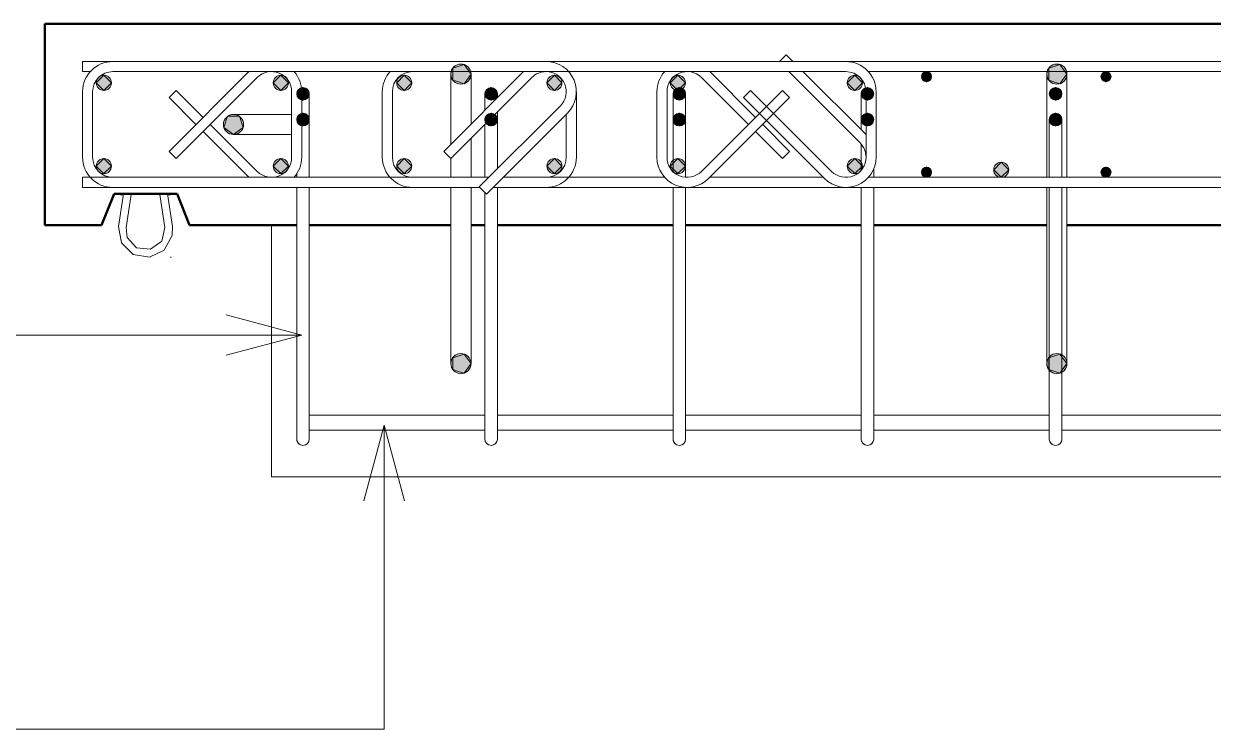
# Model space of a CAD drawing. Header units: millimetres. Extents: x -31655 to -5862, y 2843 to 78926.
# Drawn here: x -10614 to -9670, y 77673 to 78233 of the extents above; entities that cross this region are included whole.
import ezdxf

# ---------------------------------------------------------------- set-up
doc = ezdxf.new("R2010")
doc.units = ezdxf.units.MM
for name, color, linetype, lineweight in [('A-GENM', 13, 'Continuous', 18), ('A-WALL', 113, 'Continuous', 25), ('S-BEAM', 12, 'Continuous', 18), ('S-RBAR', 171, 'Continuous', 18), ('S-RBAR-IDEN', 171, 'Continuous', 9)]:
    doc.layers.add(name, color=color, linetype=linetype, lineweight=lineweight)

# ---------------------------------------------------------------- blocks, each defined once
blk = doc.blocks.new('loopbox down bent - Wire Loop-600440-Elevation Top1')
at = {"layer": 'A-GENM'}
for p, q in [((-30387.9, 78098.04), (-30391.72, 78071.96)), ((-30388.59, 78097.24), (-30388.59, 78098.04)), ((-30384.06, 78097.8), (-30385.63, 78097.99)), ((-30383.33, 78097.71), (-30384.06, 78097.8)), ((-30381.83, 78097.53), (-30381.76, 78098.04)), ((-30359.04, 78098.04), (-30358.95, 78097.46)), ((-30349.07, 78071.96), (-30352.89, 78098.04)), ((-30352.19, 78098.04), (-30352.19, 78097.24)), ((-30390.19, 78097.24), (-30388.59, 78097.24)), ((-30385.7, 78071.08), (-30381.82, 78097.53)), ((-30381.83, 78097.53), (-30383.33, 78097.71)), ((-30358.95, 78097.46), (-30355.09, 78071.08)), ((-30352.19, 78097.24), (-30350.59, 78097.24)), ((-30350.19, 78047.2), (-30350.19, 78048))]:
    blk.add_line(p, q, dxfattribs=at)
at = {"layer": 'A-GENM', "flags": 128}
for points in [[(-30391.72, 78071.96), (-30389.57, 78059), (-30380.3, 78049.7), (-30367.35, 78047.5), (-30355.53, 78053.23), (-30349.23, 78064.76), (-30349.07, 78071.96)], [(-30355.09, 78071.08), (-30357.5, 78060.29), (-30366.51, 78053.87), (-30377.5, 78055.1), (-30384.85, 78063.35), (-30385.7, 78071.08)]]:
    blk.add_lwpolyline(points, dxfattribs=at)
at = {"layer": 'A-GENM'}
for centre, start, end in [((-30390.19, 78098.44), 202.2055, 270), ((-30350.59, 78098.44), 270, 337.79451)]:
    blk.add_arc(centre, 1.2, start, end, dxfattribs=at)
blk = doc.blocks.new('M_Rectangular Corbel - M_Rectangular Corbel-5472199-Elevation Top1')
at = {"layer": 'S-BEAM'}
for q in [(-30270.39, 78073.04), (-26630.39, 77873.04)]:
    blk.add_line((-30270.39, 77873.04), q, dxfattribs=at)

msp = doc.modelspace()

# ---------------------------------------------------------------- hatches: boundary and pattern name
at = {"layer": 'S-RBAR'}
h = msp.add_hatch(color=256, dxfattribs=at)
edge = h.paths.add_edge_path()
edge.add_arc((-10266.79793, 78193.04259), 8, 0, 360)
for points in [[(-10264.32579, 78185.43413), (-10258.79793, 78193.04259), (-10264.32579, 78200.65104), (-10273.27007, 78197.74487), (-10273.27007, 78188.3403), (-10268.63819, 78186.83532)], [(-9897.19088, 78187.04259), (-9893.19088, 78191.04259), (-9897.19088, 78195.04259), (-9901.19088, 78191.04259)], [(-9791.2245, 78185.43413), (-9785.69664, 78193.04259), (-9791.2245, 78200.65104), (-9800.16878, 78197.74487), (-9800.16878, 78188.3403)], [(-9754.71617, 78187.04259), (-9750.71617, 78191.04259), (-9754.71617, 78195.04259), (-9758.71617, 78191.04259)], [(-10550.26195, 78180.11365), (-10544.26195, 78186.11365), (-10550.26195, 78192.11365), (-10556.26195, 78186.11365), (-10553.17179, 78183.02349)], [(-10409.78353, 78180.11365), (-10403.78353, 78186.11365), (-10409.78353, 78192.11365), (-10415.78353, 78186.11365), (-10412.69337, 78183.02349)], [(-10311.8051, 78180.11365), (-10305.8051, 78186.11365), (-10311.8051, 78192.11365), (-10317.8051, 78186.11365), (-10314.71494, 78183.02349)], [(-10192.57667, 78180.11365), (-10186.57667, 78186.11365), (-10192.57667, 78192.11365), (-10198.57667, 78186.11365), (-10194.11967, 78181.65665)], [(-10094.59824, 78180.11365), (-10088.59824, 78186.11365), (-10094.59824, 78192.11365), (-10100.59824, 78186.11365), (-10097.50809, 78183.02349)], [(-9954.11982, 78180.11365), (-9948.11982, 78186.11365), (-9954.11982, 78192.11365), (-9960.11982, 78186.11365), (-9957.02966, 78183.02349)], [(-10392.19088, 78172.36394), (-10387.19088, 78177.36394), (-10392.19088, 78182.36394), (-10397.19088, 78177.36394)], [(-10242.81588, 78172.36394), (-10237.81588, 78177.36394), (-10242.81588, 78182.36394), (-10247.81588, 78177.36394)], [(-10093.44088, 78172.36394), (-10088.44088, 78177.36394), (-10093.44088, 78182.36394), (-10098.44088, 78177.36394)], [(-9944.06588, 78172.36394), (-9939.06588, 78177.36394), (-9944.06588, 78182.36394), (-9949.06588, 78177.36394)], [(-9794.69088, 78172.36394), (-9789.69088, 78177.36394), (-9794.69088, 78182.36394), (-9799.69088, 78177.36394)], [(-10447.31987, 78145.04259), (-10439.71142, 78150.57045), (-10442.61759, 78159.51472), (-10452.02216, 78159.51472), (-10454.92833, 78150.57045)], [(-10392.19088, 78151.90658), (-10387.19088, 78156.90658), (-10392.19088, 78161.90658), (-10397.19088, 78156.90658)], [(-10242.81588, 78151.90658), (-10237.81588, 78156.90658), (-10242.81588, 78161.90658), (-10247.81588, 78156.90658)], [(-10093.44088, 78151.90658), (-10088.44088, 78156.90658), (-10093.44088, 78161.90658), (-10098.44088, 78156.90658)], [(-9944.06588, 78151.90658), (-9939.06588, 78156.90658), (-9944.06588, 78161.90658), (-9949.06588, 78156.90658)], [(-9794.69088, 78151.90658), (-9789.69088, 78156.90658), (-9794.69088, 78161.90658), (-9799.69088, 78156.90658)], [(-10550.26195, 78113.97152), (-10544.26195, 78119.97152), (-10550.26195, 78125.97152), (-10556.26195, 78119.97152), (-10551.24965, 78114.95922)], [(-10409.78353, 78113.97152), (-10403.78353, 78119.97152), (-10409.78353, 78125.97152), (-10415.78353, 78119.97152)], [(-10311.8051, 78113.97152), (-10305.8051, 78119.97152), (-10311.8051, 78125.97152), (-10317.8051, 78119.97152)], [(-10192.57667, 78113.97152), (-10186.57667, 78119.97152), (-10192.57667, 78125.97152), (-10198.57667, 78119.97152), (-10194.11967, 78115.51452)], [(-10094.59824, 78113.97152), (-10088.59824, 78119.97152), (-10094.59824, 78125.97152), (-10100.59824, 78119.97152)], [(-9954.11982, 78113.97152), (-9948.11982, 78119.97152), (-9954.11982, 78125.97152), (-9960.11982, 78119.97152)], [(-9897.19088, 78111.04259), (-9893.19088, 78115.04259), (-9897.19088, 78119.04259), (-9901.19088, 78115.04259)], [(-9837.86982, 78111.04259), (-9831.86982, 78117.04259), (-9837.86982, 78123.04259), (-9843.86982, 78117.04259)], [(-9754.71617, 78111.04259), (-9750.71617, 78115.04259), (-9754.71617, 78119.04259), (-9758.71617, 78115.04259)], [(-10264.32579, 77955.43413), (-10258.79793, 77963.04259), (-10264.32579, 77970.65104), (-10273.27007, 77967.74487), (-10273.27007, 77958.3403), (-10268.63819, 77956.83532)], [(-9791.2245, 77955.43413), (-9785.69664, 77963.04259), (-9791.2245, 77970.65104), (-9800.16878, 77967.74487), (-9800.16878, 77958.3403)]]:
    msp.add_hatch(color=256, dxfattribs=at).paths.add_polyline_path(points)
h = msp.add_hatch(color=256, dxfattribs=at)
edge = h.paths.add_edge_path()
edge.add_arc((-9897.19088, 78191.04259), 4, 0, 360)
h = msp.add_hatch(color=256, dxfattribs=at)
edge = h.paths.add_edge_path()
edge.add_arc((-9793.69664, 78193.04259), 8, 0, 360)
h = msp.add_hatch(color=256, dxfattribs=at)
edge = h.paths.add_edge_path()
edge.add_arc((-9754.71617, 78191.04259), 4, 0, 360)
h = msp.add_hatch(color=256, dxfattribs=at)
edge = h.paths.add_edge_path()
edge.add_arc((-10550.26195, 78186.11365), 6, 0, 360)
h = msp.add_hatch(color=256, dxfattribs=at)
edge = h.paths.add_edge_path()
edge.add_arc((-10409.78353, 78186.11365), 6, 0, 360)
h = msp.add_hatch(color=256, dxfattribs=at)
edge = h.paths.add_edge_path()
edge.add_arc((-10311.8051, 78186.11365), 6, 0, 360)
h = msp.add_hatch(color=256, dxfattribs=at)
edge = h.paths.add_edge_path()
edge.add_arc((-10192.57667, 78186.11365), 6, 0, 360)
h = msp.add_hatch(color=256, dxfattribs=at)
edge = h.paths.add_edge_path()
edge.add_arc((-10094.59824, 78186.11365), 6, 0, 360)
h = msp.add_hatch(color=256, dxfattribs=at)
edge = h.paths.add_edge_path()
edge.add_arc((-9954.11982, 78186.11365), 6, 0, 360)
h = msp.add_hatch(color=256, dxfattribs=at)
edge = h.paths.add_edge_path()
edge.add_arc((-10392.19088, 78177.36394), 5, 0, 360)
h = msp.add_hatch(color=256, dxfattribs=at)
edge = h.paths.add_edge_path()
edge.add_arc((-10242.81588, 78177.36394), 5, 0, 360)
h = msp.add_hatch(color=256, dxfattribs=at)
edge = h.paths.add_edge_path()
edge.add_arc((-10093.44088, 78177.36394), 5, 0, 360)
h = msp.add_hatch(color=256, dxfattribs=at)
edge = h.paths.add_edge_path()
edge.add_arc((-9944.06588, 78177.36394), 5, 0, 360)
h = msp.add_hatch(color=256, dxfattribs=at)
edge = h.paths.add_edge_path()
edge.add_arc((-9794.69088, 78177.36394), 5, 0, 360)
h = msp.add_hatch(color=256, dxfattribs=at)
edge = h.paths.add_edge_path()
edge.add_arc((-10447.31987, 78153.04259), 8, 0, 360)
h = msp.add_hatch(color=256, dxfattribs=at)
edge = h.paths.add_edge_path()
edge.add_arc((-10392.19088, 78156.90658), 5, 0, 360)
h = msp.add_hatch(color=256, dxfattribs=at)
edge = h.paths.add_edge_path()
edge.add_arc((-10242.81588, 78156.90658), 5, 0, 360)
h = msp.add_hatch(color=256, dxfattribs=at)
edge = h.paths.add_edge_path()
edge.add_arc((-10093.44088, 78156.90658), 5, 0, 360)
h = msp.add_hatch(color=256, dxfattribs=at)
edge = h.paths.add_edge_path()
edge.add_arc((-9944.06588, 78156.90658), 5, 0, 360)
h = msp.add_hatch(color=256, dxfattribs=at)
edge = h.paths.add_edge_path()
edge.add_arc((-9794.69088, 78156.90658), 5, 0, 360)
h = msp.add_hatch(color=256, dxfattribs=at)
edge = h.paths.add_edge_path()
edge.add_arc((-10550.26195, 78119.97152), 6, 0, 360)
h = msp.add_hatch(color=256, dxfattribs=at)
edge = h.paths.add_edge_path()
edge.add_arc((-10409.78353, 78119.97152), 6, 0, 360)
h = msp.add_hatch(color=256, dxfattribs=at)
edge = h.paths.add_edge_path()
edge.add_arc((-10311.8051, 78119.97152), 6, 0, 360)
h = msp.add_hatch(color=256, dxfattribs=at)
edge = h.paths.add_edge_path()
edge.add_arc((-10192.57667, 78119.97152), 6, 0, 360)
h = msp.add_hatch(color=256, dxfattribs=at)
edge = h.paths.add_edge_path()
edge.add_arc((-10094.59824, 78119.97152), 6, 0, 360)
h = msp.add_hatch(color=256, dxfattribs=at)
edge = h.paths.add_edge_path()
edge.add_arc((-9954.11982, 78119.97152), 6, 0, 360)
h = msp.add_hatch(color=256, dxfattribs=at)
edge = h.paths.add_edge_path()
edge.add_arc((-9897.19088, 78115.04259), 4, 0, 360)
h = msp.add_hatch(color=256, dxfattribs=at)
edge = h.paths.add_edge_path()
edge.add_arc((-9837.86982, 78117.04259), 6, 0, 360)
h = msp.add_hatch(color=256, dxfattribs=at)
edge = h.paths.add_edge_path()
edge.add_arc((-9754.71617, 78115.04259), 4, 0, 360)
h = msp.add_hatch(color=256, dxfattribs=at)
edge = h.paths.add_edge_path()
edge.add_arc((-10266.79793, 77963.04259), 8, 0, 360)
h = msp.add_hatch(color=256, dxfattribs=at)
edge = h.paths.add_edge_path()
edge.add_arc((-9793.69664, 77963.04259), 8, 0, 360)

# ---------------------------------------------------------------- linework, layer by layer
at = {"layer": 'A-WALL', "lineweight": 50}
for p, q in [((-6597.19088, 78233.04259), (-10597.19088, 78233.04259)), ((-10597.19088, 78233.04259), (-10597.19088, 78073.04259)), ((-10552.19088, 78073.04259), (-10542.19088, 78098.04259)), ((-10542.19088, 78098.04259), (-10492.19088, 78098.04259)), ((-10492.19088, 78098.04259), (-10482.19088, 78073.04259)), ((-10597.19088, 78073.04259), (-10552.19088, 78073.04259)), ((-10482.19088, 78073.04259), (-10397.19088, 78073.04259)), ((-10387.19088, 78073.04259), (-10274.79793, 78073.04259)), ((-10258.79793, 78073.04259), (-10247.81588, 78073.04259)), ((-10237.81588, 78073.04259), (-10098.44088, 78073.04259)), ((-10088.44088, 78073.04259), (-9949.06588, 78073.04259)), ((-9939.06588, 78073.04259), (-9801.69664, 78073.04259)), ((-9785.69664, 78073.04259), (-9650.31588, 78073.04259))]:
    msp.add_line(p, q, dxfattribs=at)
at = {"layer": 'S-RBAR'}
for p, q in [((-10567.19088, 78203.04259), (-10543.19088, 78203.04259)), ((-10567.19088, 78195.04259), (-10567.19088, 78203.04259)), ((-10543.19088, 78203.04259), (-9961.19088, 78203.04259)), ((-10013.88432, 78203.04259), (-10008.56704, 78208.35987)), ((-10008.56704, 78208.35987), (-10003.24976, 78203.04259)), ((-9961.19088, 78203.04259), (-6627.19088, 78203.04259)), ((-10567.19088, 78195.04259), (-10560.90619, 78195.04259)), ((-10543.19088, 78195.04259), (-9961.19088, 78195.04259)), ((-10498.50816, 78131.66643), (-10435.13201, 78195.04259)), ((-10280.47343, 78131.66643), (-10217.09727, 78195.04259)), ((-10274.79793, 78153.04259), (-10274.79793, 78193.04259)), ((-10264.32579, 78200.65104), (-10273.27007, 78197.74487)), ((-10273.27007, 78197.74487), (-10273.27007, 78188.3403)), ((-10258.79793, 78193.04259), (-10264.32579, 78200.65104)), ((-10264.32579, 78185.43413), (-10258.79793, 78193.04259)), ((-10258.79793, 78153.35605), (-10258.79793, 78193.04259)), ((-10032.90661, 78158.69944), (-10069.24976, 78195.04259)), ((-10006.56347, 78195.04259), (-9949.87718, 78138.35629)), ((-9995.24976, 78195.04259), (-9945.19088, 78144.98371)), ((-9943.47558, 78195.04259), (-6627.19088, 78195.04259)), ((-9897.19088, 78195.04259), (-9901.19088, 78191.04259)), ((-9893.19088, 78191.04259), (-9897.19088, 78195.04259)), ((-9801.69664, 78153.04259), (-9801.69664, 78193.04259)), ((-9791.2245, 78200.65104), (-9800.16878, 78197.74487)), ((-9800.16878, 78197.74487), (-9800.16878, 78188.3403)), ((-9785.69664, 78193.04259), (-9791.2245, 78200.65104)), ((-9791.2245, 78185.43413), (-9785.69664, 78193.04259)), ((-9785.69664, 78153.04259), (-9785.69664, 78193.04259)), ((-9754.71617, 78195.04259), (-9758.71617, 78191.04259)), ((-9750.71617, 78191.04259), (-9754.71617, 78195.04259)), ((-10550.26195, 78192.11365), (-10556.26195, 78186.11365)), ((-10556.26195, 78186.11365), (-10553.17179, 78183.02349)), ((-10553.17179, 78183.02349), (-10550.26195, 78180.11365)), ((-10544.26195, 78186.11365), (-10550.26195, 78192.11365)), ((-10550.26195, 78180.11365), (-10544.26195, 78186.11365)), ((-10492.85131, 78126.00958), (-10428.50459, 78190.35629)), ((-10409.78353, 78192.11365), (-10415.78353, 78186.11365)), ((-10415.78353, 78186.11365), (-10412.69337, 78183.02349)), ((-10412.69337, 78183.02349), (-10409.78353, 78180.11365)), ((-10403.78353, 78186.11365), (-10409.78353, 78192.11365)), ((-10409.78353, 78180.11365), (-10403.78353, 78186.11365)), ((-10311.8051, 78192.11365), (-10317.8051, 78186.11365)), ((-10317.8051, 78186.11365), (-10314.71494, 78183.02349)), ((-10314.71494, 78183.02349), (-10311.8051, 78180.11365)), ((-10305.8051, 78186.11365), (-10311.8051, 78192.11365)), ((-10311.8051, 78180.11365), (-10305.8051, 78186.11365)), ((-10274.81657, 78126.00958), (-10210.46986, 78190.35629)), ((-10273.27007, 78188.3403), (-10268.63819, 78186.83532)), ((-10268.63819, 78186.83532), (-10264.32579, 78185.43413)), ((-10192.57667, 78192.11365), (-10198.57667, 78186.11365)), ((-10198.57667, 78186.11365), (-10194.11967, 78181.65665)), ((-10186.57667, 78186.11365), (-10192.57667, 78192.11365)), ((-10192.57667, 78180.11365), (-10186.57667, 78186.11365)), ((-10094.59824, 78192.11365), (-10100.59824, 78186.11365)), ((-10100.59824, 78186.11365), (-10097.50809, 78183.02349)), ((-10097.50809, 78183.02349), (-10094.59824, 78180.11365)), ((-10088.59824, 78186.11365), (-10094.59824, 78192.11365)), ((-10094.59824, 78180.11365), (-10088.59824, 78186.11365)), ((-10038.56347, 78153.04259), (-10075.87718, 78190.35629)), ((-9954.11982, 78192.11365), (-9960.11982, 78186.11365)), ((-9960.11982, 78186.11365), (-9957.02966, 78183.02349)), ((-9957.02966, 78183.02349), (-9954.11982, 78180.11365)), ((-9948.11982, 78186.11365), (-9954.11982, 78192.11365)), ((-9954.11982, 78180.11365), (-9948.11982, 78186.11365)), ((-9901.19088, 78191.04259), (-9897.19088, 78187.04259)), ((-9897.19088, 78187.04259), (-9893.19088, 78191.04259)), ((-9800.16878, 78188.3403), (-9791.2245, 78185.43413)), ((-9758.71617, 78191.04259), (-9754.71617, 78187.04259)), ((-9754.71617, 78187.04259), (-9750.71617, 78191.04259)), ((-10567.19088, 78127.04259), (-10567.19088, 78179.04259)), ((-10559.19088, 78127.04259), (-10559.19088, 78179.04259)), ((-10492.85131, 78180.07559), (-10498.50816, 78174.41874)), ((-10477.13201, 78153.04259), (-10498.50816, 78174.41874)), ((-10471.47516, 78158.69944), (-10492.85131, 78180.07559)), ((-10401.19088, 78179.04259), (-10401.19088, 78127.04259)), ((-10392.19088, 78182.36394), (-10397.19088, 78177.36394)), ((-10397.19088, 78177.36394), (-10392.19088, 78172.36394)), ((-10393.19088, 78179.04259), (-10393.19088, 78127.04259)), ((-10387.19088, 78177.36394), (-10392.19088, 78182.36394)), ((-10392.19088, 78172.36394), (-10387.19088, 78177.36394)), ((-10387.19088, 78157.09232), (-10387.19088, 78177.36394)), ((-10329.19088, 78127.04259), (-10329.19088, 78179.04259)), ((-10321.19088, 78127.04259), (-10321.19088, 78179.04259)), ((-10242.81588, 78182.36394), (-10247.81588, 78177.36394)), ((-10247.81588, 78164.37109), (-10247.81588, 78177.36394)), ((-10247.81588, 78177.36394), (-10242.81588, 78172.36394)), ((-10237.81588, 78177.36394), (-10242.81588, 78182.36394)), ((-10242.81588, 78172.36394), (-10237.81588, 78177.36394)), ((-10237.81588, 78174.59362), (-10237.81588, 78177.36394)), ((-10194.11967, 78181.65665), (-10192.57667, 78180.11365)), ((-10175.15615, 78179.04259), (-10175.15615, 78127.04259)), ((-10111.19088, 78179.04259), (-10111.19088, 78127.04259)), ((-10103.19088, 78179.04259), (-10103.19088, 78127.04259)), ((-10093.44088, 78182.36394), (-10098.44088, 78177.36394)), ((-10098.44088, 78157.09232), (-10098.44088, 78177.36394)), ((-10098.44088, 78177.36394), (-10093.44088, 78172.36394)), ((-10088.44088, 78177.36394), (-10093.44088, 78182.36394)), ((-10093.44088, 78172.36394), (-10088.44088, 78177.36394)), ((-10088.44088, 78157.09232), (-10088.44088, 78177.36394)), ((-10075.87718, 78115.72888), (-10011.53046, 78180.07559)), ((-10070.22032, 78110.07202), (-10005.8736, 78174.41874)), ((-10036.85131, 78180.07559), (-10042.50816, 78174.41874)), ((-9978.16145, 78110.07202), (-10042.50816, 78174.41874)), ((-9972.50459, 78115.72888), (-10036.85131, 78180.07559)), ((-10005.8736, 78174.41874), (-10011.53046, 78180.07559)), ((-9944.06588, 78182.36394), (-9949.06588, 78177.36394)), ((-9949.06588, 78157.09232), (-9949.06588, 78177.36394)), ((-9949.06588, 78177.36394), (-9944.06588, 78172.36394)), ((-9945.19088, 78179.04259), (-9945.19088, 78127.04259)), ((-9939.06588, 78177.36394), (-9944.06588, 78182.36394)), ((-9944.06588, 78172.36394), (-9939.06588, 78177.36394)), ((-9937.19088, 78179.04259), (-9937.19088, 78127.04259)), ((-9794.69088, 78182.36394), (-9799.69088, 78177.36394)), ((-9799.69088, 78177.36394), (-9794.69088, 78172.36394)), ((-9789.69088, 78177.36394), (-9794.69088, 78182.36394)), ((-9794.69088, 78172.36394), (-9789.69088, 78177.36394)), ((-10187.87718, 78167.72888), (-10252.22389, 78103.38216)), ((-10452.02216, 78159.51472), (-10454.92833, 78150.57045)), ((-10442.61759, 78159.51472), (-10452.02216, 78159.51472)), ((-10447.31987, 78161.04259), (-10446.64065, 78161.04259)), ((-10446.64065, 78161.04259), (-10403.80134, 78161.04259)), ((-10439.71142, 78150.57045), (-10442.61759, 78159.51472)), ((-10403.12212, 78161.04259), (-10403.80134, 78161.04259)), ((-10392.19088, 78161.90658), (-10397.19088, 78156.90658)), ((-10397.19088, 78156.90658), (-10392.19088, 78151.90658)), ((-10387.19088, 78156.90658), (-10392.19088, 78161.90658)), ((-10392.19088, 78151.90658), (-10387.19088, 78156.90658)), ((-10387.19088, 78156.90658), (-10387.19088, 78131.90658)), ((-10242.81588, 78161.90658), (-10247.81588, 78156.90658)), ((-10247.81588, 78156.90658), (-10242.81588, 78151.90658)), ((-10182.22032, 78162.07202), (-10246.56704, 78097.72531)), ((-10237.81588, 78156.90658), (-10242.81588, 78161.90658)), ((-10242.81588, 78151.90658), (-10237.81588, 78156.90658)), ((-10237.81588, 78157.09232), (-10237.81588, 78163.14687)), ((-10237.81588, 78156.90658), (-10237.81588, 78131.90658)), ((-10183.15615, 78161.1362), (-10183.15615, 78127.04259)), ((-10093.44088, 78161.90658), (-10098.44088, 78156.90658)), ((-10098.44088, 78156.90658), (-10098.44088, 78131.90658)), ((-10098.44088, 78156.90658), (-10093.44088, 78151.90658)), ((-10088.44088, 78156.90658), (-10093.44088, 78161.90658)), ((-10093.44088, 78151.90658), (-10088.44088, 78156.90658)), ((-10088.44088, 78156.90658), (-10088.44088, 78131.90658)), ((-9944.06588, 78161.90658), (-9949.06588, 78156.90658)), ((-9949.06588, 78156.90658), (-9949.06588, 78149.45921)), ((-9949.06588, 78156.90658), (-9944.06588, 78151.90658)), ((-9939.06588, 78156.90658), (-9944.06588, 78161.90658)), ((-9944.06588, 78151.90658), (-9939.06588, 78156.90658)), ((-9794.69088, 78161.90658), (-9799.69088, 78156.90658)), ((-9799.69088, 78156.90658), (-9799.69088, 78131.90658)), ((-9799.69088, 78156.90658), (-9794.69088, 78151.90658)), ((-9789.69088, 78156.90658), (-9794.69088, 78161.90658)), ((-9794.69088, 78151.90658), (-9789.69088, 78156.90658)), ((-9789.69088, 78156.90658), (-9789.69088, 78131.90658)), ((-10435.13201, 78111.04259), (-10471.47516, 78147.38573)), ((-10428.50459, 78115.72888), (-10465.8183, 78153.04259)), ((-10454.92833, 78150.57045), (-10447.31987, 78145.04259)), ((-10447.31987, 78145.04259), (-10439.71142, 78150.57045)), ((-10447.31987, 78145.04259), (-10446.64065, 78145.04259)), ((-10446.64065, 78145.04259), (-10403.80134, 78145.04259)), ((-10403.12212, 78145.04259), (-10403.80134, 78145.04259)), ((-10274.79793, 78137.34193), (-10274.79793, 78153.04259)), ((-10247.81588, 78153.15547), (-10247.81588, 78131.90658)), ((-10011.53046, 78126.00958), (-10032.90661, 78147.38573)), ((-10005.8736, 78131.66643), (-10027.24976, 78153.04259)), ((-9801.69664, 78111.04259), (-9801.69664, 78153.04259)), ((-9785.69664, 78111.04259), (-9785.69664, 78153.04259)), ((-10258.79793, 78111.04259), (-10258.79793, 78142.02822)), ((-9949.06588, 78137.50561), (-9949.06588, 78131.90658)), ((-10492.85131, 78126.00958), (-10498.50816, 78131.66643)), ((-10387.19088, 78131.90658), (-10387.19088, 78111.04259)), ((-10274.81657, 78126.00958), (-10280.47343, 78131.66643)), ((-10247.81588, 78131.90658), (-10247.81588, 78111.04259)), ((-10237.81588, 78131.90658), (-10237.81588, 78117.79017)), ((-10098.44088, 78131.90658), (-10098.44088, 78115.67999)), ((-10088.44088, 78131.90658), (-10088.44088, 78111.20715)), ((-10005.8736, 78131.66643), (-10011.53046, 78126.00958)), ((-9949.06588, 78131.90658), (-9949.06588, 78116.78617)), ((-9799.69088, 78131.90658), (-9799.69088, 78111.04259)), ((-9789.69088, 78131.90658), (-9789.69088, 78111.04259)), ((-10550.26195, 78125.97152), (-10556.26195, 78119.97152)), ((-10556.26195, 78119.97152), (-10551.24965, 78114.95922)), ((-10544.26195, 78119.97152), (-10550.26195, 78125.97152)), ((-10550.26195, 78113.97152), (-10544.26195, 78119.97152)), ((-10409.78353, 78125.97152), (-10415.78353, 78119.97152)), ((-10415.78353, 78119.97152), (-10409.78353, 78113.97152)), ((-10403.78353, 78119.97152), (-10409.78353, 78125.97152)), ((-10409.78353, 78113.97152), (-10403.78353, 78119.97152)), ((-10311.8051, 78125.97152), (-10317.8051, 78119.97152)), ((-10317.8051, 78119.97152), (-10311.8051, 78113.97152)), ((-10305.8051, 78119.97152), (-10311.8051, 78125.97152)), ((-10311.8051, 78113.97152), (-10305.8051, 78119.97152)), ((-10274.79793, 78111.04259), (-10274.79793, 78126.00958)), ((-10192.57667, 78125.97152), (-10198.57667, 78119.97152)), ((-10198.57667, 78119.97152), (-10194.11967, 78115.51452)), ((-10186.57667, 78119.97152), (-10192.57667, 78125.97152)), ((-10192.57667, 78113.97152), (-10186.57667, 78119.97152)), ((-10094.59824, 78125.97152), (-10100.59824, 78119.97152)), ((-10100.59824, 78119.97152), (-10094.59824, 78113.97152)), ((-10088.59824, 78119.97152), (-10094.59824, 78125.97152)), ((-10094.59824, 78113.97152), (-10088.59824, 78119.97152)), ((-9954.11982, 78125.97152), (-9960.11982, 78119.97152)), ((-9960.11982, 78119.97152), (-9954.11982, 78113.97152)), ((-9948.11982, 78119.97152), (-9954.11982, 78125.97152)), ((-9954.11982, 78113.97152), (-9948.11982, 78119.97152)), ((-9939.06588, 78118.27857), (-9939.06588, 78111.04259)), ((-9897.19088, 78119.04259), (-9901.19088, 78115.04259)), ((-9893.19088, 78115.04259), (-9897.19088, 78119.04259)), ((-9837.86982, 78123.04259), (-9843.86982, 78117.04259)), ((-9843.86982, 78117.04259), (-9837.86982, 78111.04259)), ((-9831.86982, 78117.04259), (-9837.86982, 78123.04259)), ((-9837.86982, 78111.04259), (-9831.86982, 78117.04259)), ((-9754.71617, 78119.04259), (-9758.71617, 78115.04259)), ((-9750.71617, 78115.04259), (-9754.71617, 78119.04259)), ((-10567.19088, 78111.04259), (-10244.56347, 78111.04259)), ((-10567.19088, 78103.04259), (-10567.19088, 78111.04259)), ((-10551.24965, 78114.95922), (-10550.26195, 78113.97152)), ((-10244.56347, 78111.04259), (-10543.19088, 78111.04259)), ((-10397.19088, 78114.02006), (-10397.19088, 78111.04259)), ((-10244.56347, 78111.04259), (-10305.19088, 78111.04259)), ((-10199.15615, 78111.04259), (-10233.24976, 78111.04259)), ((-10104.90619, 78111.04259), (-10233.24976, 78111.04259)), ((-10233.24976, 78111.04259), (-10104.90619, 78111.04259)), ((-10194.11967, 78115.51452), (-10192.57667, 78113.97152)), ((-9979.13201, 78111.04259), (-10069.24976, 78111.04259)), ((-10069.24976, 78111.04259), (-9979.13201, 78111.04259)), ((-9943.47558, 78111.04259), (-6794.90619, 78111.04259)), ((-9901.19088, 78115.04259), (-9897.19088, 78111.04259)), ((-9897.19088, 78111.04259), (-9893.19088, 78115.04259)), ((-9758.71617, 78115.04259), (-9754.71617, 78111.04259)), ((-9754.71617, 78111.04259), (-9750.71617, 78115.04259)), ((-10567.19088, 78103.04259), (-10251.88432, 78103.04259)), ((-10251.88432, 78103.04259), (-10543.19088, 78103.04259)), ((-10397.19088, 78103.04259), (-10397.19088, 77928.04259)), ((-10387.19088, 78103.04259), (-10387.19088, 77928.04259)), ((-10251.88432, 78103.04259), (-10305.19088, 78103.04259)), ((-10274.79793, 78003.04259), (-10274.79793, 78103.04259)), ((-10258.79793, 78003.04259), (-10258.79793, 78103.04259)), ((-10252.22389, 78103.38216), (-10246.56704, 78097.72531)), ((-10247.81588, 78098.97415), (-10247.81588, 77928.04259)), ((-10199.15615, 78103.04259), (-10241.24976, 78103.04259)), ((-9961.19088, 78103.04259), (-10241.24976, 78103.04259)), ((-10241.24976, 78103.04259), (-6627.19088, 78103.04259)), ((-10237.81588, 78103.04259), (-10237.81588, 77928.04259)), ((-10098.44088, 78103.04259), (-10098.44088, 77928.04259)), ((-10088.44088, 78103.04259), (-10088.44088, 77928.04259)), ((-9949.06588, 78103.04259), (-9949.06588, 77928.04259)), ((-9939.06588, 78103.04259), (-9939.06588, 77928.04259)), ((-9801.69664, 78003.04259), (-9801.69664, 78103.04259)), ((-9799.69088, 78103.04259), (-9799.69088, 77928.04259)), ((-9789.69088, 78103.04259), (-9789.69088, 77928.04259)), ((-9785.69664, 78003.04259), (-9785.69664, 78103.04259)), ((-10274.79793, 77963.04259), (-10274.79793, 78003.04259)), ((-10258.79793, 77963.04259), (-10258.79793, 78003.04259)), ((-9801.69664, 77963.04259), (-9801.69664, 78003.04259)), ((-9785.69664, 77963.04259), (-9785.69664, 78003.04259)), ((-10264.32579, 77970.65104), (-10273.27007, 77967.74487)), ((-10273.27007, 77967.74487), (-10273.27007, 77958.3403)), ((-10258.79793, 77963.04259), (-10264.32579, 77970.65104)), ((-9791.2245, 77970.65104), (-9800.16878, 77967.74487)), ((-9800.16878, 77967.74487), (-9800.16878, 77958.3403)), ((-9785.69664, 77963.04259), (-9791.2245, 77970.65104)), ((-10273.27007, 77958.3403), (-10268.63819, 77956.83532)), ((-10268.63819, 77956.83532), (-10264.32579, 77955.43413)), ((-10264.32579, 77955.43413), (-10258.79793, 77963.04259)), ((-9800.16878, 77958.3403), (-9791.2245, 77955.43413)), ((-9791.2245, 77955.43413), (-9785.69664, 77963.04259)), ((-10397.19088, 77903.04259), (-10397.19088, 77928.04259)), ((-10387.19088, 77903.04259), (-10387.19088, 77928.04259)), ((-10247.81588, 77903.04259), (-10247.81588, 77928.04259)), ((-10237.81588, 77903.04259), (-10237.81588, 77928.04259)), ((-10098.44088, 77903.04259), (-10098.44088, 77928.04259)), ((-10088.44088, 77903.04259), (-10088.44088, 77928.04259)), ((-9949.06588, 77903.04259), (-9949.06588, 77928.04259)), ((-9939.06588, 77903.04259), (-9939.06588, 77928.04259)), ((-9799.69088, 77903.04259), (-9799.69088, 77928.04259)), ((-9789.69088, 77903.04259), (-9789.69088, 77928.04259)), ((-10387.19088, 77922.16759), (-10247.81588, 77922.16759)), ((-10237.81588, 77922.16759), (-10098.44088, 77922.16759)), ((-10088.44088, 77922.16759), (-9949.06588, 77922.16759)), ((-9939.06588, 77922.16759), (-9799.69088, 77922.16759)), ((-9789.69088, 77922.16759), (-9650.31588, 77922.16759)), ((-10387.19088, 77910.16759), (-10247.81588, 77910.16759)), ((-10237.81588, 77910.16759), (-10098.44088, 77910.16759)), ((-10088.44088, 77910.16759), (-9949.06588, 77910.16759)), ((-9939.06588, 77910.16759), (-9799.69088, 77910.16759)), ((-9789.69088, 77910.16759), (-9650.31588, 77910.16759))]:
    msp.add_line(p, q, dxfattribs=at)
for centre, radius in [((-10266.79793, 78193.04259), 8), ((-9897.19088, 78191.04259), 4), ((-9793.69664, 78193.04259), 8), ((-9754.71617, 78191.04259), 4), ((-10550.26195, 78186.11365), 6), ((-10409.78353, 78186.11365), 6), ((-10311.8051, 78186.11365), 6), ((-10192.57667, 78186.11365), 6), ((-10094.59824, 78186.11365), 6), ((-9954.11982, 78186.11365), 6), ((-10392.19088, 78177.36394), 5), ((-10242.81588, 78177.36394), 5), ((-10093.44088, 78177.36394), 5), ((-9944.06588, 78177.36394), 5), ((-9794.69088, 78177.36394), 5), ((-10447.31987, 78153.04259), 8), ((-10392.19088, 78156.90658), 5), ((-10242.81588, 78156.90658), 5), ((-10093.44088, 78156.90658), 5), ((-9944.06588, 78156.90658), 5), ((-9794.69088, 78156.90658), 5), ((-10550.26195, 78119.97152), 6), ((-10409.78353, 78119.97152), 6), ((-10311.8051, 78119.97152), 6), ((-10192.57667, 78119.97152), 6), ((-10094.59824, 78119.97152), 6), ((-9954.11982, 78119.97152), 6), ((-9897.19088, 78115.04259), 4), ((-9837.86982, 78117.04259), 6), ((-9754.71617, 78115.04259), 4), ((-10266.79793, 77963.04259), 8), ((-9793.69664, 77963.04259), 8)]:
    msp.add_circle(centre, radius, dxfattribs=at)
for centre, radius, start, end in [((-10543.19088, 78179.04259), 24, 90, 180), ((-10199.19088, 78179.04259), 24, 315, 90), ((-9961.19088, 78179.04259), 24, 360, 90), ((-10543.19088, 78179.04259), 16, 90, 180), ((-10417.19088, 78179.04259), 16, 0, 135), ((-10417.19088, 78179.04259), 24, 0, 42.07106781), ((-10305.19088, 78179.04259), 24, 137.92893219, 180), ((-10305.19088, 78179.04259), 16, 90, 180), ((-10266.79793, 78193.04259), 8, 165.51111261, 180), ((-10266.79793, 78193.04259), 8, 0, 14.48888739), ((-10199.15615, 78179.04259), 16, 90.12582366, 135), ((-10199.19088, 78179.04259), 16, 315, 90), ((-10087.19088, 78179.04259), 24, 137.92893219, 180), ((-10087.19088, 78179.04259), 16, 45, 180), ((-9961.19088, 78179.04259), 16, 360, 90), ((-9793.69664, 78193.04259), 8, 165.51111261, 180), ((-9793.69664, 78193.04259), 8, 0, 14.48888739), ((-10392.19088, 78177.36394), 5, 0, 105), ((-10242.81588, 78177.36394), 5, 0, 180), ((-10093.44088, 78177.36394), 5, 0, 180), ((-9944.06588, 78177.36394), 5, 107.89863414, 180), ((-10447.31987, 78153.04259), 8, 90, 270), ((-10403.12212, 78153.04259), 8, 76.00930523, 90), ((-10392.19088, 78156.90658), 5, 0, 101.59110991), ((-10242.81588, 78156.90658), 5, 0, 54.04600471), ((-10093.44088, 78156.90658), 5, 0, 180), ((-9944.06588, 78156.90658), 5, 105, 180), ((-9794.69088, 78156.90658), 5, 0, 180), ((-10403.12212, 78153.04259), 8, 270, 283.99069477), ((-9961.19088, 78127.04259), 16, 0, 45), ((-10543.19088, 78127.04259), 24, 180, 270), ((-10543.19088, 78127.04259), 16, 180, 270), ((-10417.19088, 78127.04259), 16, 225, 0), ((-10417.19088, 78127.04259), 24, 317.92893219, 0), ((-10305.19088, 78127.04259), 24, 180, 270), ((-10305.19088, 78127.04259), 16, 180, 270), ((-10199.15615, 78127.04259), 16, 270, 0), ((-10199.15615, 78127.04259), 24, 270, 0), ((-10087.19088, 78127.04259), 24, 180, 315), ((-10087.19088, 78127.04259), 16, 180, 315), ((-9961.19088, 78127.04259), 24, 225, 0), ((-9961.19088, 78127.04259), 16, 225, 0), ((-10266.79793, 77963.04259), 8, 180, 0), ((-9793.69664, 77963.04259), 8, 180, 221.01931007), ((-9793.69664, 77963.04259), 8, 300.0521109, 0), ((-10392.19088, 77903.04259), 5, 180, 0), ((-10392.19088, 77903.04259), 5, 180, 195), ((-10392.19088, 77903.04259), 5, 210, 240), ((-10392.19088, 77903.04259), 5, 300, 330), ((-10242.81588, 77903.04259), 5, 180, 0), ((-10242.81588, 77903.04259), 5, 180, 195), ((-10242.81588, 77903.04259), 5, 210, 240), ((-10242.81588, 77903.04259), 5, 300, 330), ((-10093.44088, 77903.04259), 5, 180, 0), ((-10093.44088, 77903.04259), 5, 180, 195), ((-10093.44088, 77903.04259), 5, 210, 240), ((-10093.44088, 77903.04259), 5, 300, 330), ((-9944.06588, 77903.04259), 5, 180, 0), ((-9944.06588, 77903.04259), 5, 180, 195), ((-9944.06588, 77903.04259), 5, 210, 240), ((-9944.06588, 77903.04259), 5, 300, 330), ((-9794.69088, 77903.04259), 5, 180, 0), ((-9794.69088, 77903.04259), 5, 180, 195), ((-9794.69088, 77903.04259), 5, 210, 240), ((-9794.69088, 77903.04259), 5, 300, 330)]:
    msp.add_arc(centre, radius, start, end, dxfattribs=at)
at = {"layer": 'S-RBAR-IDEN'}
for p, q in [((-10393.11511, 77985.74986), (-10453.11511, 78001.82681)), ((-10393.11511, 77985.74986), (-10694.90853, 77985.74986)), ((-10393.11511, 77985.74986), (-10453.11511, 77969.67291)), ((-10327.76218, 77914.06438), (-10343.83913, 77854.06438)), ((-10327.76218, 77914.06438), (-10311.68523, 77854.06438)), ((-10327.76218, 77914.06438), (-10327.76218, 77672.56009)), ((-10327.76218, 77672.56009), (-10694.90853, 77672.56009))]:
    msp.add_line(p, q, dxfattribs=at)

# ---------------------------------------------------------------- block references
at = {"layer": 'A-GENM'}
msp.add_blockref('loopbox down bent - Wire Loop-600440-Elevation Top1', (19853.20306, 0), dxfattribs=at)
at = {"layer": 'S-BEAM'}
msp.add_blockref('M_Rectangular Corbel - M_Rectangular Corbel-5472199-Elevation Top1', (19853.20306, 0), dxfattribs=at)

doc.saveas('drawing.dxf')
